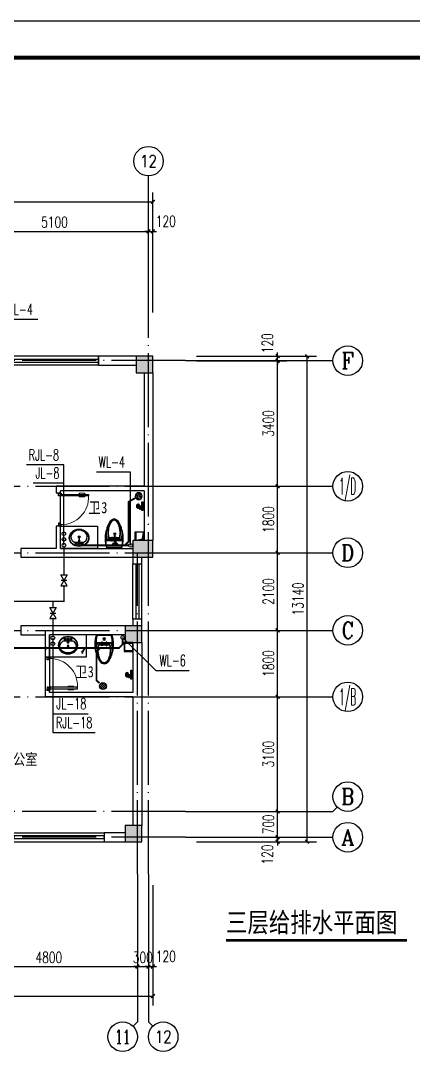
# Model space of a CAD drawing. Extents: x -216126 to 1846968, y -229642 to 543368.
# Drawn here: x 430834 to 441474, y 308554 to 336585 of the extents above; entities that cross this region are included whole.
import ezdxf
from ezdxf.enums import TextEntityAlignment as Align

# ---------------------------------------------------------------- set-up
doc = ezdxf.new("R2010")
doc.units = 0
doc.header["$LTSCALE"] = 1000
doc.header["$MEASUREMENT"] = 0
doc.linetypes.add('DOTE', pattern=[2.42, 2, -0.2, 0.02, -0.2])
doc.layers.get('Defpoints').update_dxf_attribs({"color": 250})
for name, color, linetype in [('AXIS', 171, 'Continuous'), ('AXIS_TEXT', 7, 'Continuous'), ('COLUMN', 9, 'Continuous'), ('DIM_SYMB', 171, 'Continuous'), ('DIM_污水', 3, 'Continuous'), ('DIM_热给水', 3, 'Continuous'), ('DIM_给水', 3, 'Continuous'), ('DIM_雨水', 3, 'Continuous'), ('DOTE', 8, 'DOTE'), ('EQUIP_地漏', 7, 'Continuous'), ('EQUIP_污水', 7, 'Continuous'), ('PIPE-污水', 2, 'Continuous'), ('PIPE-给水', 3, 'Continuous'), ('PM洁具与厨具', 8, 'Continuous'), ('PUB_HATCH', 8, 'Continuous'), ('PUB_TEXT', 7, 'Continuous'), ('S_WALL', 9, 'Continuous'), ('TK', 4, 'Continuous'), ('TWT_TEXT', 7, 'Continuous'), ('VALVE_给水', 7, 'Continuous'), ('VPIPE-污水', 2, 'Continuous'), ('VPIPE-热给水', 5, 'Continuous'), ('VPIPE-给水', 3, 'Continuous'), ('WALL', 9, 'Continuous'), ('WINDOW', 8, 'Continuous')]:
    doc.layers.add(name, color=color, linetype=linetype)
doc.styles.add('_TCH_AXIS', font='COMPLEX', dxfattribs={"bigfont": 'GBCBIG'})
doc.styles.add('_TCH_DIM_T3', font='SIMPLEX', dxfattribs={"width": 0.705882, "bigfont": 'GBCBIG'})
doc.styles.add('_TWT_SERIAL', font='COMPLEX', dxfattribs={"width": 0.8, "height": 3, "bigfont": 'HZTXT'})
doc.styles.add('COMPLEX', font='COMPLEX')
doc.styles.add('宋体', font='', dxfattribs={"width": 0.8})
doc.styles.get('宋体').set_extended_font_data('SimSun')
doc.dimstyles.new('_TCH_ARCH&&100', dxfattribs={"dimtxt": 297.5, "dimasz": 100, "dimexe": 250, "dimexo": 300, "dimgap": 100, "dimtad": 1, "dimdec": 0, "dimzin": 0, "dimdsep": 46, "dimtxsty": '_TCH_DIM_T3', "dimblk": 'ARCHTICK', "dimcen": 0.09, "dimclrt": 7, "dimazin": 2, "dimtfac": 1, "dimtdec": 0, "dimtix": 1, "dimtmove": 2, "dimatfit": 3, "dimfxl": 0, "dimtolj": 1, "dimtzin": 0, "dimarcsym": 0})

# ---------------------------------------------------------------- blocks, each defined once
blk = doc.blocks.new('卫生间排气道-BPW6-w')
at = {"layer": 'PM洁具与厨具'}
for points in [[(120, 0), (120, -240), (-120, -240), (-120, 0)], [(105, -25), (95, -15), (-95, -15), (-105, -25), (-105, -215), (-95, -225), (95, -225), (105, -215)]]:
    blk.add_lwpolyline(points, close=True, dxfattribs=at)
blk = doc.blocks.new('坐便器-480x790')
at = {"layer": 'PM洁具与厨具', "color": 130}
blk.add_line((-154, -265), (154, -265), dxfattribs=at)
at = {"layer": 'PM洁具与厨具', "color": 8}
for p, q in [((-146, -275), (146, -275)), ((-143, -280), (143, -280))]:
    blk.add_line(p, q, dxfattribs=at)
at = {"layer": 'PM洁具与厨具', "color": 11}
for p, q in [((-110, -265), (-110, -230)), ((-100, -265), (-100, -230)), ((-90, -265), (-90, -230)), ((-1, -80), (-1, -150)), ((1, -80), (1, -150)), ((90, -265), (90, -230)), ((100, -265), (100, -230)), ((110, -265), (110, -230))]:
    blk.add_line(p, q, dxfattribs=at)
at = {"layer": 'PM洁具与厨具'}
for points in [[(105, -733, 0.116498), (241, -356, 0.067215), (219, -40, 0.353588), (170, 0), (-170, 0, 0.353588), (-219, -40, 0.067215), (-241, -356, 0.116498), (-105, -733, 0.53931), (105, -733)], [(-241, -203, 0.433445), (-216, -230), (216, -230, 0.433445), (241, -203)]]:
    blk.add_lwpolyline(points, format="xyb", dxfattribs=at)
at = {"layer": 'PM洁具与厨具', "color": 130}
for points in [[(227, -204, -0.435336), (217, -215), (-217, -215, -0.435336), (-227, -204, -0.034952), (-204, -43, -0.353588), (-170, -15), (170, -15, -0.353588), (204, -43, -0.034952)], [(222, -205, -0.435336), (217, -210), (-217, -210, -0.435336), (-222, -205, -0.034952), (-199, -44, -0.353588), (-170, -20), (170, -20, -0.353588), (199, -44, -0.034952)]]:
    blk.add_lwpolyline(points, format="xyb", close=True, dxfattribs=at)
at = {"layer": 'PM洁具与厨具'}
for points in [[(-62, -192), (-57, -192), (-57, -302), (-62, -302)], [(63, -192), (58, -192), (58, -302), (63, -302)]]:
    blk.add_lwpolyline(points, close=True, dxfattribs=at)
at = {"layer": 'PM洁具与厨具', "color": 11}
blk.add_circle((0, -115), 35, dxfattribs=at)
at = {"layer": 'PM洁具与厨具'}
for centre, radius, start, end in [((272, -378), 499, 162.7765, 194.5487), ((305, -405), 520, 160.3502, 198.1465), ((-305, -405), 520, 341.8535, 19.6498), ((-272, -378), 499, 345.4513, 17.2235)]:
    blk.add_arc(centre, radius, start, end, dxfattribs=at)
at = {"layer": 'PM洁具与厨具', "color": 130}
blk.add_ellipse((0, -430), major_axis=(0, 345), ratio=0.507246, start_param=1.072123, end_param=5.211062, dxfattribs=at)
at = {"layer": 'PM洁具与厨具', "color": 8}
for major_axis, ratio, start_param, end_param in [((0, 335), 0.492537, 1.089773, 5.193412), ((0, 330), 0.484848, 1.098934, 5.184251)]:
    blk.add_ellipse((0, -430), major_axis=major_axis, ratio=ratio, start_param=start_param, end_param=end_param, dxfattribs=at)
blk = doc.blocks.new('花洒组合-L345')
at = {"layer": 'PM洁具与厨具', "color": 120}
for p, q in [((-55, -171), (-55, -151)), ((-30, -151), (-30, -141)), ((62, -107), (23, -68)), ((30, -151), (30, -141)), ((55, -171), (55, -151))]:
    blk.add_line(p, q, dxfattribs=at)
for points in [[(-50, 0), (-100, 0), (-100, -15), (-50, -15)], [(50, 0), (100, 0), (100, -15), (50, -15)], [(-2, -75), (2, -75), (2, -100), (-2, -100)]]:
    blk.add_lwpolyline(points, close=True, dxfattribs=at)
for points in [[(-18, -60), (-120, -60), (-120, -30), (-88, -30)], [(-62, -30), (-13, -30)], [(18, -30), (62, -30)], [(88, -30), (120, -30), (120, -60), (42, -60)]]:
    blk.add_lwpolyline(points, dxfattribs=at)
for points in [[(-62, -15), (-88, -15), (-88, -30, 1), (-62, -30)], [(8, -130, -1), (-8, -130), (-8, -45, -1), (8, -45)], [(-2, -45, -1), (2, -45), (2, -75), (-2, -75)], [(62, -15), (88, -15), (88, -30, -1), (62, -30)]]:
    blk.add_lwpolyline(points, format="xyb", close=True, dxfattribs=at)
blk.add_lwpolyline([(8, -81), (62, -124, 0.8), (79, -107), (18, -30, 0.441557), (-12, -29), (-16, -33, 0.441557), (-15, -63), (-8, -69)], format="xyb", dxfattribs=at)
for centre, radius, start, end in [((0, -45), 15, 300, 240), ((0, -120), 7.5, 180, 0), ((0, -136), 5, 180, 0)]:
    blk.add_arc(centre, radius, start, end, dxfattribs=at)
for centre, major_axis, ratio, start_param, end_param in [((0, -151), (-55, 0), 0.636364, 4.849179, 10.858784), ((0, -171), (-55, 0), 0.636364, 0, 3.141593), ((0, -151), (-40, 0), 0.5, 5.35589, 10.352073), ((0, -151), (-35, 0), 0.428571, 5.742086, 9.965877), ((0, -141), (-30, 0), 0.333333, 4.963191, 10.744772), ((0, -151), (-30, 0), 0.333333, 0, 3.141593), ((0, -141), (-25, 0), 0.2, 4.913705, 10.794258)]:
    blk.add_ellipse(centre, major_axis=major_axis, ratio=ratio, start_param=start_param, end_param=end_param, dxfattribs=at)
blk = doc.blocks.new('A$C7A050CD1')
at = {"layer": 'PM洁具与厨具', "rotation": 270}
blk.add_blockref('花洒组合-L345', (0, 0), dxfattribs=at)
blk = doc.blocks.new('洗脸盆-470x530')
at = {"layer": 'PM洁具与厨具', "color": 11}
for p, q in [((-12, -60), (-8, -150)), ((12, -60), (8, -150))]:
    blk.add_line(p, q, dxfattribs=at)
at = {"layer": 'PM洁具与厨具', "color": 130}
for points in [[(-115, -115, 0.156075), (-145, -124)], [(145, -124, 0.156075), (115, -115), (23, -115)]]:
    blk.add_lwpolyline(points, format="xyb", dxfattribs=at)
blk.add_lwpolyline([(-23, -115), (-115, -115)], dxfattribs=at)
at = {"layer": 'PM洁具与厨具', "color": 11}
blk.add_lwpolyline([(30, -60, 1), (-30, -60), (-17, -165, 0.862374), (17, -165)], format="xyb", close=True, dxfattribs=at)
for centre, radius in [((-85, -70), 22.5), ((-85, -70), 17.5), ((0, -260), 25), ((0, -260), 20), ((85, -70), 22.5), ((85, -70), 17.5)]:
    blk.add_circle(centre, radius, dxfattribs=at)
at = {"layer": 'PM洁具与厨具'}
blk.add_ellipse((0, -235), major_axis=(265, 0), ratio=0.886792, dxfattribs=at)
at = {"layer": 'PM洁具与厨具', "color": 11}
blk.add_ellipse((0, -235), major_axis=(255, 0), ratio=0.882353, dxfattribs=at)
at = {"layer": 'PM洁具与厨具', "color": 130}
blk.add_ellipse((0, -260), major_axis=(220, 0), ratio=0.818182, start_param=2.287513, end_param=7.137266, dxfattribs=at)
blk = doc.blocks.new('_AXISO')
blk.add_circle((0, 0), 0.5)
at = {"layer": 'AXIS_TEXT', "style": 'COMPLEX', "width": 1.041667}
blk.add_attdef('A', text='', height=0.56, dxfattribs=at).set_placement((-0.25, -0.28), (0.25, -0.28), align=Align.FIT)
blk = doc.blocks.new('GeYuanFrame_80505748', base_point=(20.09, 4.53))
at = {"layer": 'TK'}
blk.add_lwpolyline([(20.09, 4.53), (20.09, 598.53), (861.09, 598.53), (861.09, 4.53)], close=True, dxfattribs=at)
at = {"layer": 'TK', "const_width": 1}
blk.add_lwpolyline([(45.09, 588.53), (851.09, 588.53), (851.09, 14.53), (45.09, 14.53)], close=True, dxfattribs=at)
blk = doc.blocks.new('$TCHSYS$WIN2D')
for p, q in [((-0.5, 0.5), (0.5, 0.5)), ((-0.5, 0.5), (-0.5, -0.5)), ((0.5, 0.5), (0.5, -0.5)), ((0.5, 0.1667), (-0.5, 0.1667)), ((0.5, -0.1667), (-0.5, -0.1667)), ((-0.5, -0.5), (0.5, -0.5))]:
    blk.add_line(p, q)
blk = doc.blocks.new('$WINLIB2D$00000001')
at = {"color": 0}
for points in [[(-0.5, 0.5), (-0.5, -0.5)], [(-0.5, 0.5), (0.5, 0.5)], [(0.5, -0.5), (0.5, 0.5)], [(0.5, 0.167), (-0.5, 0.167)], [(0.5, -0.167), (-0.5, -0.167)], [(-0.5, -0.5), (0.5, -0.5)]]:
    blk.add_lwpolyline(points, dxfattribs=at)
blk = doc.blocks.new('$DorLib2D$00000009')
at = {"lineweight": 13}
for p, q in [((0.378, 0.782), (0.378, 0.624)), ((0.489, 0.782), (0.489, 0.624))]:
    blk.add_line(p, q, dxfattribs=at)
for p, q in [((0.413, 0.782), (0.378, 0.782)), ((0.413, 0.624), (0.378, 0.624)), ((0.413, 0.905), (0.413, 0.081)), ((0.454, 0.905), (0.413, 0.905)), ((0.454, 0.081), (0.454, 0.905)), ((0.489, 0.782), (0.454, 0.782)), ((0.489, 0.624), (0.454, 0.624)), ((-0.494, 0.081), (-0.453, 0.081)), ((-0.494, -0.002), (-0.494, 0.081)), ((-0.453, 0.081), (-0.453, 0.039)), ((-0.453, 0.039), (-0.412, 0.039)), ((-0.412, 0.039), (-0.412, -0.002)), ((0.413, 0.081), (0.454, 0.081)), ((0.454, 0.039), (0.413, 0.039)), ((0.413, 0.039), (0.413, -0.002)), ((0.495, 0.081), (0.454, 0.081)), ((0.454, 0.081), (0.454, 0.039)), ((0.495, -0.002), (0.495, 0.081)), ((-0.494, -0.002), (-0.494, -0.002)), ((-0.412, -0.002), (-0.494, -0.002)), ((0.413, -0.002), (0.495, -0.002)), ((0.495, -0.002), (0.495, -0.002))]:
    blk.add_line(p, q)
blk.add_arc((0.372, 0.082), 0.825, 87.134, 180.0717, dxfattribs=at)
blk = doc.blocks.new('_FZH')
blk.add_lwpolyline([(-0.5, -0.5), (0.5, -0.5), (0.5, 0.5), (-0.5, 0.5)], close=True)
at = {"layer": 'PUB_HATCH'}
blk.add_solid([(-0.5, -0.5), (0.5, -0.5), (-0.5, 0.5), (0.5, 0.5)], dxfattribs=at)
blk = doc.blocks.new('_ArchTick')
at = {"color": 0, "linetype": 'ByBlock', "const_width": 0.4}
blk.add_lwpolyline([(-0.5, -0.5), (0.5, 0.5)], dxfattribs=at)
blk = doc.blocks.new('*D411')
at = {"layer": 'AXIS', "color": 0, "lineweight": -2}
for p, q in [((390977, 313183), (390977, 309933)), ((434417, 313183), (434417, 309933)), ((390977, 310183), (434417, 310183))]:
    blk.add_line(p, q, dxfattribs=at)
at = {"layer": 'Defpoints', "color": 0}
for p in [(390977, 313483), (434417, 313483), (434417, 310183)]:
    blk.add_point(p, dxfattribs=at)
at = {"layer": 'AXIS', "color": 0, "lineweight": -2, "xscale": 100, "yscale": 100, "zscale": 100, "rotation": 180}
blk.add_blockref('_ArchTick', (390977, 310183), dxfattribs=at)
at = {"layer": 'AXIS', "color": 0, "lineweight": -2, "xscale": 100, "yscale": 100, "zscale": 100}
blk.add_blockref('_ArchTick', (434417, 310183), dxfattribs=at)
at = {"layer": 'AXIS', "color": 7, "insert": (412697, 310432), "char_height": 297.5, "attachment_point": 5, "style": '_TCH_DIM_T3'}
blk.add_mtext('\\A1;43440', dxfattribs=at)
blk = doc.blocks.new('*D423')
at = {"layer": 'AXIS', "color": 0, "lineweight": -2}
for p, q in [((429197, 313183), (429197, 310733)), ((433997, 313183), (433997, 310733)), ((429197, 310983), (433997, 310983))]:
    blk.add_line(p, q, dxfattribs=at)
at = {"layer": 'Defpoints', "color": 0}
for p in [(429197, 313483), (433997, 313483), (433997, 310983)]:
    blk.add_point(p, dxfattribs=at)
at = {"layer": 'AXIS', "color": 0, "lineweight": -2, "xscale": 100, "yscale": 100, "zscale": 100, "rotation": 180}
blk.add_blockref('_ArchTick', (429197, 310983), dxfattribs=at)
at = {"layer": 'AXIS', "color": 0, "lineweight": -2, "xscale": 100, "yscale": 100, "zscale": 100}
blk.add_blockref('_ArchTick', (433997, 310983), dxfattribs=at)
at = {"layer": 'AXIS', "color": 7, "insert": (431597, 311232), "char_height": 297.5, "attachment_point": 5, "style": '_TCH_DIM_T3'}
blk.add_mtext('\\A1;4800', dxfattribs=at)
blk = doc.blocks.new('*D424')
at = {"layer": 'AXIS', "color": 0, "lineweight": -2}
for p, q in [((433997, 313183), (433997, 310733)), ((434297, 313183), (434297, 310733)), ((433997, 310983), (433897, 310983)), ((433997, 310983), (434297, 310983)), ((434297, 310983), (434397, 310983))]:
    blk.add_line(p, q, dxfattribs=at)
at = {"layer": 'Defpoints', "color": 0}
for p in [(433997, 313483), (434297, 313483), (434297, 310983)]:
    blk.add_point(p, dxfattribs=at)
at = {"layer": 'AXIS', "color": 0, "lineweight": -2, "xscale": 100, "yscale": 100, "zscale": 100}
blk.add_blockref('_ArchTick', (433997, 310983), dxfattribs=at)
at = {"layer": 'AXIS', "color": 0, "lineweight": -2, "xscale": 100, "yscale": 100, "zscale": 100, "rotation": 180}
blk.add_blockref('_ArchTick', (434297, 310983), dxfattribs=at)
at = {"layer": 'AXIS', "color": 7, "insert": (434147, 311232), "char_height": 297.5, "attachment_point": 5, "style": '_TCH_DIM_T3'}
blk.add_mtext('\\A1;300', dxfattribs=at)
blk = doc.blocks.new('*D425')
at = {"layer": 'AXIS', "color": 0, "lineweight": -2}
for p, q in [((434297, 313183), (434297, 310733)), ((434417, 313183), (434417, 310733)), ((434297, 310983), (434197, 310983)), ((434297, 310983), (434417, 310983)), ((434417, 310983), (434517, 310983))]:
    blk.add_line(p, q, dxfattribs=at)
at = {"layer": 'Defpoints', "color": 0}
for p in [(434297, 313483), (434417, 313483), (434417, 310983)]:
    blk.add_point(p, dxfattribs=at)
at = {"layer": 'AXIS', "color": 0, "lineweight": -2, "xscale": 100, "yscale": 100, "zscale": 100}
blk.add_blockref('_ArchTick', (434297, 310983), dxfattribs=at)
at = {"layer": 'AXIS', "color": 0, "lineweight": -2, "xscale": 100, "yscale": 100, "zscale": 100, "rotation": 180}
blk.add_blockref('_ArchTick', (434417, 310983), dxfattribs=at)
at = {"layer": 'AXIS', "color": 7, "insert": (434767, 311258), "char_height": 297.5, "attachment_point": 5, "style": '_TCH_DIM_T3'}
blk.add_mtext('\\A1;120', dxfattribs=at)
blk = doc.blocks.new('*D426')
at = {"layer": 'AXIS', "color": 0, "lineweight": -2}
for p, q in [((390977, 328683), (390977, 331933)), ((434417, 328683), (434417, 331933)), ((390977, 331683), (434417, 331683))]:
    blk.add_line(p, q, dxfattribs=at)
at = {"layer": 'Defpoints', "color": 0}
for p in [(434417, 331683), (390977, 328383), (434417, 328383)]:
    blk.add_point(p, dxfattribs=at)
at = {"layer": 'AXIS', "color": 0, "lineweight": -2, "xscale": 100, "yscale": 100, "zscale": 100, "rotation": 180}
blk.add_blockref('_ArchTick', (390977, 331683), dxfattribs=at)
at = {"layer": 'AXIS', "color": 0, "lineweight": -2, "xscale": 100, "yscale": 100, "zscale": 100}
blk.add_blockref('_ArchTick', (434417, 331683), dxfattribs=at)
at = {"layer": 'AXIS', "color": 7, "insert": (412697, 331932), "char_height": 297.5, "attachment_point": 5, "style": '_TCH_DIM_T3'}
blk.add_mtext('\\A1;43440', dxfattribs=at)
blk = doc.blocks.new('*D438')
at = {"layer": 'AXIS', "color": 0, "lineweight": -2}
for p, q in [((429197, 328683), (429197, 331133)), ((434297, 328683), (434297, 331133)), ((429197, 330883), (434297, 330883))]:
    blk.add_line(p, q, dxfattribs=at)
at = {"layer": 'Defpoints', "color": 0}
for p in [(434297, 330883), (429197, 328383), (434297, 328383)]:
    blk.add_point(p, dxfattribs=at)
at = {"layer": 'AXIS', "color": 0, "lineweight": -2, "xscale": 100, "yscale": 100, "zscale": 100, "rotation": 180}
blk.add_blockref('_ArchTick', (429197, 330883), dxfattribs=at)
at = {"layer": 'AXIS', "color": 0, "lineweight": -2, "xscale": 100, "yscale": 100, "zscale": 100}
blk.add_blockref('_ArchTick', (434297, 330883), dxfattribs=at)
at = {"layer": 'AXIS', "color": 7, "insert": (431747, 331132), "char_height": 297.5, "attachment_point": 5, "style": '_TCH_DIM_T3'}
blk.add_mtext('\\A1;5100', dxfattribs=at)
blk = doc.blocks.new('*D439')
at = {"layer": 'AXIS', "color": 0, "lineweight": -2}
for p, q in [((434297, 328683), (434297, 331133)), ((434417, 328683), (434417, 331133)), ((434297, 330883), (434197, 330883)), ((434297, 330883), (434417, 330883)), ((434417, 330883), (434517, 330883))]:
    blk.add_line(p, q, dxfattribs=at)
at = {"layer": 'Defpoints', "color": 0}
for p in [(434417, 330883), (434297, 328383), (434417, 328383)]:
    blk.add_point(p, dxfattribs=at)
at = {"layer": 'AXIS', "color": 0, "lineweight": -2, "xscale": 100, "yscale": 100, "zscale": 100}
blk.add_blockref('_ArchTick', (434297, 330883), dxfattribs=at)
at = {"layer": 'AXIS', "color": 0, "lineweight": -2, "xscale": 100, "yscale": 100, "zscale": 100, "rotation": 180}
blk.add_blockref('_ArchTick', (434417, 330883), dxfattribs=at)
at = {"layer": 'AXIS', "color": 7, "insert": (434767, 331158), "char_height": 297.5, "attachment_point": 5, "style": '_TCH_DIM_T3'}
blk.add_mtext('\\A1;120', dxfattribs=at)
blk = doc.blocks.new('*D449')
at = {"layer": 'AXIS', "color": 0, "lineweight": -2}
for p, q in [((435597, 327503), (438847, 327503)), ((438597, 314363), (438597, 327503)), ((435597, 314363), (438847, 314363))]:
    blk.add_line(p, q, dxfattribs=at)
at = {"layer": 'Defpoints', "color": 0}
for p in [(435297, 327503), (438597, 327503), (435297, 314363)]:
    blk.add_point(p, dxfattribs=at)
at = {"layer": 'AXIS', "color": 0, "lineweight": -2, "xscale": 100, "yscale": 100, "zscale": 100}
for p, rotation in [((438597, 327503), 90), ((438597, 314363), 270)]:
    blk.add_blockref('_ArchTick', p, dxfattribs=dict(at, rotation=rotation))
at = {"layer": 'AXIS', "color": 7, "insert": (438348, 320933), "char_height": 297.5, "attachment_point": 5, "rotation": 90, "style": '_TCH_DIM_T3'}
blk.add_mtext('\\A1;13140', dxfattribs=at)
blk = doc.blocks.new('*D450')
at = {"layer": 'AXIS', "color": 0, "lineweight": -2}
for p, q in [((437797, 314483), (437797, 314583)), ((435597, 314483), (438047, 314483)), ((435597, 314363), (438047, 314363)), ((437797, 314363), (437797, 314483)), ((437797, 314363), (437797, 314263))]:
    blk.add_line(p, q, dxfattribs=at)
at = {"layer": 'Defpoints', "color": 0}
for p in [(435297, 314483), (435297, 314363), (437797, 314483)]:
    blk.add_point(p, dxfattribs=at)
at = {"layer": 'AXIS', "color": 0, "lineweight": -2, "xscale": 100, "yscale": 100, "zscale": 100}
for p, rotation in [((437797, 314483), 270), ((437797, 314363), 90)]:
    blk.add_blockref('_ArchTick', p, dxfattribs=dict(at, rotation=rotation))
at = {"layer": 'AXIS', "color": 7, "insert": (437522, 314013), "char_height": 297.5, "attachment_point": 5, "rotation": 90, "style": '_TCH_DIM_T3'}
blk.add_mtext('\\A1;120', dxfattribs=at)
blk = doc.blocks.new('*D451')
at = {"layer": 'AXIS', "color": 0, "lineweight": -2}
for p, q in [((435597, 315183), (438047, 315183)), ((437797, 315183), (437797, 315283)), ((437797, 314483), (437797, 315183)), ((435597, 314483), (438047, 314483)), ((437797, 314483), (437797, 314383))]:
    blk.add_line(p, q, dxfattribs=at)
at = {"layer": 'Defpoints', "color": 0}
for p in [(435297, 315183), (437797, 315183), (435297, 314483)]:
    blk.add_point(p, dxfattribs=at)
at = {"layer": 'AXIS', "color": 0, "lineweight": -2, "xscale": 100, "yscale": 100, "zscale": 100}
for p, rotation in [((437797, 315183), 270), ((437797, 314483), 90)]:
    blk.add_blockref('_ArchTick', p, dxfattribs=dict(at, rotation=rotation))
at = {"layer": 'AXIS', "color": 7, "insert": (437548, 314833), "char_height": 297.5, "attachment_point": 5, "rotation": 90, "style": '_TCH_DIM_T3'}
blk.add_mtext('\\A1;700', dxfattribs=at)
blk = doc.blocks.new('*D452')
at = {"layer": 'AXIS', "color": 0, "lineweight": -2}
for p, q in [((435597, 318283), (438047, 318283)), ((437797, 315183), (437797, 318283)), ((435597, 315183), (438047, 315183))]:
    blk.add_line(p, q, dxfattribs=at)
at = {"layer": 'Defpoints', "color": 0}
for p in [(435297, 318283), (437797, 318283), (435297, 315183)]:
    blk.add_point(p, dxfattribs=at)
at = {"layer": 'AXIS', "color": 0, "lineweight": -2, "xscale": 100, "yscale": 100, "zscale": 100}
for p, rotation in [((437797, 318283), 90), ((437797, 315183), 270)]:
    blk.add_blockref('_ArchTick', p, dxfattribs=dict(at, rotation=rotation))
at = {"layer": 'AXIS', "color": 7, "insert": (437548, 316733), "char_height": 297.5, "attachment_point": 5, "rotation": 90, "style": '_TCH_DIM_T3'}
blk.add_mtext('\\A1;3100', dxfattribs=at)
blk = doc.blocks.new('*D453')
at = {"layer": 'AXIS', "color": 0, "lineweight": -2}
for p, q in [((435597, 320083), (438047, 320083)), ((437797, 318283), (437797, 320083)), ((435597, 318283), (438047, 318283))]:
    blk.add_line(p, q, dxfattribs=at)
at = {"layer": 'Defpoints', "color": 0}
for p in [(435297, 320083), (437797, 320083), (435297, 318283)]:
    blk.add_point(p, dxfattribs=at)
at = {"layer": 'AXIS', "color": 0, "lineweight": -2, "xscale": 100, "yscale": 100, "zscale": 100}
for p, rotation in [((437797, 320083), 90), ((437797, 318283), 270)]:
    blk.add_blockref('_ArchTick', p, dxfattribs=dict(at, rotation=rotation))
at = {"layer": 'AXIS', "color": 7, "insert": (437548, 319183), "char_height": 297.5, "attachment_point": 5, "rotation": 90, "style": '_TCH_DIM_T3'}
blk.add_mtext('\\A1;1800', dxfattribs=at)
blk = doc.blocks.new('*D454')
at = {"layer": 'AXIS', "color": 0, "lineweight": -2}
for p, q in [((435597, 322183), (438047, 322183)), ((437797, 320083), (437797, 322183)), ((435597, 320083), (438047, 320083))]:
    blk.add_line(p, q, dxfattribs=at)
at = {"layer": 'Defpoints', "color": 0}
for p in [(435297, 322183), (437797, 322183), (435297, 320083)]:
    blk.add_point(p, dxfattribs=at)
at = {"layer": 'AXIS', "color": 0, "lineweight": -2, "xscale": 100, "yscale": 100, "zscale": 100}
for p, rotation in [((437797, 322183), 90), ((437797, 320083), 270)]:
    blk.add_blockref('_ArchTick', p, dxfattribs=dict(at, rotation=rotation))
at = {"layer": 'AXIS', "color": 7, "insert": (437548, 321133), "char_height": 297.5, "attachment_point": 5, "rotation": 90, "style": '_TCH_DIM_T3'}
blk.add_mtext('\\A1;2100', dxfattribs=at)
blk = doc.blocks.new('*D455')
at = {"layer": 'AXIS', "color": 0, "lineweight": -2}
for p, q in [((435597, 323983), (438047, 323983)), ((437797, 322183), (437797, 323983)), ((435597, 322183), (438047, 322183))]:
    blk.add_line(p, q, dxfattribs=at)
at = {"layer": 'Defpoints', "color": 0}
for p in [(435297, 323983), (437797, 323983), (435297, 322183)]:
    blk.add_point(p, dxfattribs=at)
at = {"layer": 'AXIS', "color": 0, "lineweight": -2, "xscale": 100, "yscale": 100, "zscale": 100}
for p, rotation in [((437797, 323983), 90), ((437797, 322183), 270)]:
    blk.add_blockref('_ArchTick', p, dxfattribs=dict(at, rotation=rotation))
at = {"layer": 'AXIS', "color": 7, "insert": (437548, 323083), "char_height": 297.5, "attachment_point": 5, "rotation": 90, "style": '_TCH_DIM_T3'}
blk.add_mtext('\\A1;1800', dxfattribs=at)
blk = doc.blocks.new('*D456')
at = {"layer": 'AXIS', "color": 0, "lineweight": -2}
for p, q in [((435597, 327383), (438047, 327383)), ((437797, 323983), (437797, 327383)), ((435597, 323983), (438047, 323983))]:
    blk.add_line(p, q, dxfattribs=at)
at = {"layer": 'Defpoints', "color": 0}
for p in [(435297, 327383), (437797, 327383), (435297, 323983)]:
    blk.add_point(p, dxfattribs=at)
at = {"layer": 'AXIS', "color": 0, "lineweight": -2, "xscale": 100, "yscale": 100, "zscale": 100}
for p, rotation in [((437797, 327383), 90), ((437797, 323983), 270)]:
    blk.add_blockref('_ArchTick', p, dxfattribs=dict(at, rotation=rotation))
at = {"layer": 'AXIS', "color": 7, "insert": (437548, 325683), "char_height": 297.5, "attachment_point": 5, "rotation": 90, "style": '_TCH_DIM_T3'}
blk.add_mtext('\\A1;3400', dxfattribs=at)
blk = doc.blocks.new('*D457')
at = {"layer": 'AXIS', "color": 0, "lineweight": -2}
for p, q in [((435597, 327503), (438047, 327503)), ((437797, 327503), (437797, 327603)), ((437797, 327383), (437797, 327503)), ((435597, 327383), (438047, 327383)), ((437797, 327383), (437797, 327283))]:
    blk.add_line(p, q, dxfattribs=at)
at = {"layer": 'Defpoints', "color": 0}
for p in [(435297, 327503), (437797, 327503), (435297, 327383)]:
    blk.add_point(p, dxfattribs=at)
at = {"layer": 'AXIS', "color": 0, "lineweight": -2, "xscale": 100, "yscale": 100, "zscale": 100}
for p, rotation in [((437797, 327503), 270), ((437797, 327383), 90)]:
    blk.add_blockref('_ArchTick', p, dxfattribs=dict(at, rotation=rotation))
at = {"layer": 'AXIS', "color": 7, "insert": (437522, 327853), "char_height": 297.5, "attachment_point": 5, "rotation": 90, "style": '_TCH_DIM_T3'}
blk.add_mtext('\\A1;120', dxfattribs=at)
blk = doc.blocks.new('$TwtSys$00000147')
blk.add_circle((0, 0, 0), 1)
blk = doc.blocks.new('$TwtSys$00000141')
for p, q in [((-94, 8), (-10, 92)), ((-94, 8), (-10, 92)), ((-87, -35), (35, 87)), ((-87, -35), (35, 87)), ((-66, -66), (66, 66)), ((-66, -66), (66, 66)), ((-32, -87), (88, 33)), ((-32, -87), (88, 33)), ((11, -92), (92, -11)), ((11, -92), (92, -11))]:
    blk.add_line(p, q)
blk.add_circle((0, 0), 94)
blk.add_circle((0, 0), 94)
blk = doc.blocks.new('$VALVE$00000296')
for points in [[(-125, 72), (-125, -72), (125, 72), (125, -72), (-125, 72)], [(0, 60), (0, -64)]]:
    blk.add_lwpolyline(points)
for p in [(-125, 0), (125, 0)]:
    blk.add_point(p)

msp = doc.modelspace()

# ---------------------------------------------------------------- hatches: boundary and pattern name
at = {"layer": 'PIPE-污水', "linetype": 'Continuous'}
for points in [[(433758.5, 323563), (433746.2, 323584.8), (433733.5, 323577.6)], [(433758.5, 323563), (433733.5, 323563), (433733.5, 323577.6)], [(432416.8, 322483.5), (432391.8, 322483.5), (432391.8, 322473.1)], [(432416.8, 322483.5), (432399.1, 322465.8), (432391.8, 322473.1)], [(432516.8, 322383.5), (432499.1, 322365.8), (432506.4, 322358.5)], [(432516.8, 322383.5), (432516.8, 322358.5), (432506.4, 322358.5)], [(433382.5, 322483.5), (433357.5, 322483.5), (433357.5, 322473.1)], [(433382.5, 322483.5), (433364.8, 322465.8), (433357.5, 322473.1)], [(433758.5, 322483.5), (433783.5, 322483.5), (433783.5, 322473.1)], [(433758.5, 322483.5), (433776.2, 322465.8), (433783.5, 322473.1)], [(433497, 319604), (433497, 319579), (433507.4, 319579)], [(433497, 319604), (433514.7, 319586.3), (433507.4, 319579)], [(433597, 319704), (433622, 319704), (433622, 319693.6)], [(433597, 319704), (433614.7, 319686.3), (433622, 319693.6)], [(432889, 319504), (432871.3, 319521.7), (432864, 319514.4)], [(432889, 319504), (432864, 319504), (432864, 319514.4)], [(432889, 318728.3), (432872.5, 318709.5), (432864, 318717)], [(432889, 318728.3), (432864, 318728.3), (432864, 318717)]]:
    msp.add_hatch(color=256, dxfattribs=at).paths.add_polyline_path(points)
at = {"layer": 'PIPE-给水', "linetype": 'Continuous'}
for points in [[(432006, 320866.5), (432023.5, 320866.5), (432023.5, 320849)], [(432006, 320866.5), (432006, 320849), (432023.5, 320849)]]:
    msp.add_hatch(color=256, dxfattribs=at).paths.add_polyline_path(points)
at = {"layer": 'S_WALL'}
h = msp.add_hatch(color=256, dxfattribs=at)
h.paths.add_polyline_path([(434161.8, 322663.5), (434150.5, 322663.5), (434132.9, 322562.4), (433961.8, 322528.5), (434151.8, 322528.5), (434161.8, 322538.5)])
h.paths.add_polyline_path([(434161.8, 322728.5), (434150.5, 322663.5), (434161.8, 322663.5)])

# ---------------------------------------------------------------- linework, layer by layer
at = {"layer": 'AXIS'}
for p, q in [((434296.8, 328383.5), (434296.8, 332383.5)), ((435296.8, 327383.5), (439296.8, 327383.5)), ((435296.8, 323983.5), (439296.8, 323983.5)), ((435296.8, 322183.5), (439296.8, 322183.5)), ((435296.8, 320083.5), (439296.8, 320083.5)), ((435296.8, 318283.5), (439296.8, 318283.5)), ((435296.8, 315183.5), (439296.8, 315183.5)), ((439413.9, 315300.6), (439296.8, 315183.5)), ((435296.8, 314483.5), (439296.8, 314483.5)), ((433996.8, 313483.5), (433996.8, 309483.5)), ((434296.8, 313483.5), (434296.8, 309483.5)), ((433879.6, 309366.3), (433996.8, 309483.5)), ((434413.9, 309366.3), (434296.8, 309483.5))]:
    msp.add_line(p, q, dxfattribs=at)
at = {"layer": 'DIM_SYMB', "const_width": 70}
msp.add_lwpolyline([(436399.3, 311693.7), (441302.9, 311693.7)], dxfattribs=at)
at = {"layer": 'DIM_污水'}
for p, q in [((433807.5, 324368.5), (432886.2, 324368.5)), ((433807.5, 322383.5), (433807.5, 324368.5)), ((433597, 319890), (434499.5, 318996.5)), ((434499.5, 318996.5), (435404, 318996.5))]:
    msp.add_line(p, q, dxfattribs=at)
at = {"layer": 'DIM_热给水'}
for p, q in [((432006, 324562), (430991, 324562)), ((432006, 322546.5), (432006, 324562)), ((431708, 319720.4), (431708, 317317)), ((431708, 317317), (432854.1, 317317))]:
    msp.add_line(p, q, dxfattribs=at)
at = {"layer": 'DIM_给水'}
for p, q in [((432006, 324071.5), (431175.6, 324071.5)), ((432006, 322389.5), (432006, 324071.5)), ((431708, 319877.4), (431708, 317827.5)), ((431708, 317827.5), (432663.1, 317827.5))]:
    msp.add_line(p, q, dxfattribs=at)
at = {"layer": 'DIM_雨水'}
msp.add_line((430401.8, 328506), (431297.9, 328506), dxfattribs=at)
at = {"layer": 'DOTE'}
for p, q in [((434296.8, 313483.5), (434296.8, 328383.5)), ((435296.8, 327383.5), (390096.8, 327383.5)), ((390096.8, 323983.5), (435296.8, 323983.5)), ((390096.8, 322183.5), (435296.8, 322183.5)), ((433996.8, 313483.5), (433996.8, 322183.5)), ((390096.8, 320083.5), (435296.8, 320083.5)), ((431496.8, 320083.5), (431496.8, 318283.5)), ((390096.8, 318283.5), (435296.8, 318283.5)), ((435296.8, 315183.5), (390096.8, 315183.5)), ((435296.8, 314483.5), (390096.8, 314483.5))]:
    msp.add_line(p, q, dxfattribs=at)
at = {"layer": 'PIPE-污水', "linetype": 'Continuous', "const_width": 50}
for points in [[(433934.7, 323662.7), (433758.5, 323563)], [(433758.5, 322483.5), (433758.5, 323563)], [(433382.5, 322483.5), (433382.5, 322674.5)], [(432416.8, 322483.5), (432416.8, 322588.2)], [(432416.8, 322483.5), (432516.8, 322383.5)], [(433482.5, 322383.5), (432516.8, 322383.5)], [(433382.5, 322483.5), (433482.5, 322383.5)], [(433658.5, 322383.5), (433482.5, 322383.5)], [(433758.5, 322483.5), (433658.5, 322383.5)], [(433757.5, 322383.5), (433658.5, 322383.5)], [(433597, 319840), (433597, 319704)], [(431491.8, 319604), (429716.3, 319604)], [(432570.5, 319604), (431541.8, 319604)], [(432517.2, 319513.5), (432570.5, 319604)], [(432989, 319604), (432570.5, 319604)], [(432889, 319504), (432989, 319604)], [(433497, 319604), (432989, 319604)], [(433497, 319604), (433597, 319704)], [(432889, 319504), (432889, 318728.3)], [(432969.7, 318657.7), (432889, 318728.3)]]:
    msp.add_lwpolyline(points, dxfattribs=at)
at = {"layer": 'PIPE-给水', "linetype": 'Continuous', "const_width": 35}
for points in [[(432006, 322339.5), (432006, 321590.5)], [(432006, 321290.5), (432006, 320866.5)], [(429495.9, 320866.5), (431708, 320866.5)], [(431708, 320702), (431708, 320866.5)], [(431708, 320866.5), (432006, 320866.5)], [(431708, 319927.4), (431708, 320402)]]:
    msp.add_lwpolyline(points, dxfattribs=at)
at = {"layer": 'PM洁具与厨具'}
for points in [[(432916.8, 322303.2), (431916.8, 322303.5), (431916.8, 322903.5), (432916.8, 322903.5)], [(432616.8, 319963.7), (431616.8, 319963.5), (431616.8, 319363.5), (432616.8, 319363.5)]]:
    msp.add_lwpolyline(points, close=True, dxfattribs=at)
msp.add_lwpolyline([(433961.8, 322528.5), (434132.9, 322562.4), (434161.8, 322728.5)], dxfattribs=at)
at = {"layer": 'VPIPE-污水', "linetype": 'Continuous'}
for centre in [(433807.5, 322383.5), (433597, 319890)]:
    msp.add_circle(centre, 50, dxfattribs=at)
at = {"layer": 'VPIPE-热给水', "linetype": 'Continuous'}
for centre in [(432006, 322696.5), (432006, 322546.5), (431708, 319720.4)]:
    msp.add_circle(centre, 50, dxfattribs=at)
at = {"layer": 'VPIPE-给水', "linetype": 'Continuous'}
for centre in [(432006, 322389.5), (431708, 319877.4)]:
    msp.add_circle(centre, 50, dxfattribs=at)
at = {"layer": 'WALL'}
for p, q in [((433966.8, 327503.5), (432946.8, 327503.5)), ((432946.8, 327503.5), (432946.8, 327263.5)), ((432946.8, 327263.5), (433966.8, 327263.5)), ((434176.8, 327053.5), (434176.8, 323983.5)), ((434416.8, 327053.5), (434416.8, 323983.5)), ((431796.8, 323983.5), (431796.8, 323803.5)), ((434176.8, 323983.5), (431796.8, 323983.5)), ((431796.8, 323803.5), (431916.8, 323803.5)), ((431916.8, 323803.5), (431916.8, 323863.5)), ((434176.8, 323863.5), (431916.8, 323863.5)), ((434176.8, 323863.5), (434176.8, 322513.5)), ((434416.8, 323983.5), (434416.8, 322513.5)), ((431916.8, 322903.5), (431796.8, 322903.5)), ((431796.8, 322903.5), (431796.8, 322303.5)), ((431916.8, 322303.5), (431916.8, 322903.5)), ((431796.8, 322303.5), (430836.8, 322303.5)), ((430836.8, 322303.5), (430836.8, 322063.5)), ((431916.8, 322303.5), (433876.8, 322303.5)), ((433996.8, 322183.5), (433996.8, 322183.5)), ((434146.8, 322183.5), (434146.8, 322183.5)), ((434296.8, 322183.5), (434296.8, 322183.5)), ((430836.8, 322063.5), (431796.8, 322063.5)), ((431796.8, 322063.5), (433876.8, 322063.5)), ((433876.8, 322063.5), (433876.8, 321883.5)), ((433876.8, 321883.5), (434116.8, 321883.5)), ((434116.8, 321883.5), (434116.8, 322063.5)), ((431496.8, 320203.5), (430836.8, 320203.5)), ((430836.8, 320203.5), (430836.8, 319963.5)), ((433666.8, 320203.5), (431496.8, 320203.5)), ((434116.8, 320383.5), (433876.8, 320383.5)), ((433876.8, 320383.5), (433876.8, 320203.5)), ((434116.8, 320203.5), (434116.8, 320383.5)), ((430836.8, 319963.5), (431496.8, 319963.5)), ((431496.8, 319963.5), (431496.8, 319363.5)), ((433666.8, 319963.5), (431616.8, 319963.5)), ((431616.8, 319363.5), (431616.8, 319963.5)), ((433876.8, 319753.5), (433876.8, 318403.5)), ((434116.8, 319753.5), (434116.8, 318283.5)), ((431496.8, 319363.5), (431616.8, 319363.5)), ((431616.8, 318463.5), (431496.8, 318463.5)), ((431496.8, 318463.5), (431496.8, 318283.5)), ((431616.8, 318403.5), (431616.8, 318463.5)), ((433876.8, 318283.5), (431496.8, 318283.5)), ((433876.8, 318403.5), (431616.8, 318403.5)), ((433876.8, 318283.5), (433876.8, 314803.5)), ((434116.8, 318283.5), (434116.8, 314803.5)), ((433666.8, 314603.5), (433096.8, 314603.5)), ((433096.8, 314603.5), (433096.8, 314363.5)), ((433096.8, 314363.5), (433666.8, 314363.5))]:
    msp.add_line(p, q, dxfattribs=at)
at = {"layer": 'WINDOW', "color": 8}
for p, q in [((431916.8, 322903.5), (431916.8, 323803.5)), ((431616.8, 319363.5), (431616.8, 318463.5))]:
    msp.add_line(p, q, dxfattribs=at)

# ---------------------------------------------------------------- block references
at = {"layer": 'AXIS'}
ref = msp.add_blockref('_AXISO', (434296.8, 332783.5), dxfattribs=dict(at, xscale=800, yscale=800, zscale=800))
ref.add_attrib('A', '12', dxfattribs={"layer": 'AXIS_TEXT', "height": 328.45, "style": '_TCH_AXIS'}).set_placement((434070, 332619.2), (434523.5, 332619.2), align=Align.FIT)
ref = msp.add_blockref('_AXISO', (439696.8, 327383.5), dxfattribs=dict(at, xscale=800, yscale=800, zscale=800))
ref.add_attrib('A', 'F', dxfattribs={"layer": 'AXIS_TEXT', "height": 445.4, "style": '_TCH_AXIS'}).set_placement((439527.1, 327160.7), (439866.4, 327160.7), align=Align.FIT)
ref = msp.add_blockref('_AXISO', (439696.8, 323983.5), dxfattribs=dict(at, xscale=800, yscale=800, zscale=800))
ref.add_attrib('A', '1/D', dxfattribs={"layer": 'AXIS_TEXT', "height": 452.55, "style": '_TCH_AXIS', "width": 0.388889}).set_placement((439470.5, 323757.2), (439923, 323757.2), align=Align.FIT)
ref = msp.add_blockref('_AXISO', (439696.8, 322183.5), dxfattribs=dict(at, xscale=800, yscale=800, zscale=800))
ref.add_attrib('A', 'D', dxfattribs={"layer": 'AXIS_TEXT', "height": 435.3, "style": '_TCH_AXIS'}).set_placement((439520.6, 321965.8), (439872.9, 321965.8), align=Align.FIT)
ref = msp.add_blockref('_AXISO', (439696.8, 320083.5), dxfattribs=dict(at, xscale=800, yscale=800, zscale=800))
ref.add_attrib('A', 'C', dxfattribs={"layer": 'AXIS_TEXT', "height": 455.7, "style": '_TCH_AXIS'}).set_placement((439534, 319855.6), (439859.5, 319855.6), align=Align.FIT)
ref = msp.add_blockref('_AXISO', (439696.8, 318283.5), dxfattribs=dict(at, xscale=800, yscale=800, zscale=800))
ref.add_attrib('A', '1/B', dxfattribs={"layer": 'AXIS_TEXT', "height": 452.55, "style": '_TCH_AXIS', "width": 0.388889}).set_placement((439470.5, 318057.2), (439923, 318057.2), align=Align.FIT)
ref = msp.add_blockref('_AXISO', (439696.8, 315583.5), dxfattribs=dict(at, xscale=800, yscale=800, zscale=800))
ref.add_attrib('A', 'B', dxfattribs={"layer": 'AXIS_TEXT', "height": 435.3, "style": '_TCH_AXIS'}).set_placement((439520.6, 315365.8), (439872.9, 315365.8), align=Align.FIT)
ref = msp.add_blockref('_AXISO', (439696.8, 314483.5), dxfattribs=dict(at, xscale=800, yscale=800, zscale=800))
ref.add_attrib('A', 'A', dxfattribs={"layer": 'AXIS_TEXT', "height": 425.2, "style": '_TCH_AXIS'}).set_placement((439514.5, 314270.9), (439879, 314270.9), align=Align.FIT)
ref = msp.add_blockref('_AXISO', (433596.8, 309083.5), dxfattribs=dict(at, xscale=800, yscale=800, zscale=800))
ref.add_attrib('A', '11', dxfattribs={"layer": 'AXIS_TEXT', "height": 368.76, "style": '_TCH_AXIS'}).set_placement((433386, 308899.1), (433807.5, 308899.1), align=Align.FIT)
ref = msp.add_blockref('_AXISO', (434696.8, 309083.5), dxfattribs=dict(at, xscale=800, yscale=800, zscale=800))
ref.add_attrib('A', '12', dxfattribs={"layer": 'AXIS_TEXT', "height": 328.45, "style": '_TCH_AXIS'}).set_placement((434470, 308919.2), (434923.5, 308919.2), align=Align.FIT)
at = {"layer": 'COLUMN'}
for p, xscale, yscale, zscale, rotation in [((434191.8, 327278.5), 450, 450, 450, 180), ((434146.8, 322288.5), 539.9999999278225, 450, 450, 179.9999999998394), ((433891.8, 319978.5), 450, 450, 450, 180), ((433891.8, 314583.5), 450, 440, 440, 180)]:
    msp.add_blockref('_FZH', p, dxfattribs=dict(at, xscale=xscale, yscale=yscale, zscale=zscale, rotation=rotation))
at = {"layer": 'EQUIP_地漏', "yscale": -1, "rotation": 180}
msp.add_blockref('$TwtSys$00000141', (434028.7, 323715.9), dxfattribs=at)
at = {"layer": 'EQUIP_地漏', "rotation": 180}
msp.add_blockref('$TwtSys$00000141', (433063.7, 318575.4), dxfattribs=at)
at = {"layer": 'EQUIP_污水', "xscale": 25, "zscale": 25}
for p, yscale in [((432416.8, 322613.2), 25), ((433382.5, 322699.5), 25), ((431516.8, 319604), -25)]:
    msp.add_blockref('$TwtSys$00000147', p, dxfattribs=dict(at, yscale=yscale))
at = {"layer": 'EQUIP_污水', "xscale": 25, "yscale": -25, "zscale": 25, "rotation": 180}
msp.add_blockref('$TwtSys$00000147', (432504.5, 319492), dxfattribs=at)
at = {"layer": 'PM洁具与厨具', "rotation": 180}
for name, p in [('坐便器-480x790', (433366.8, 322303.5)), ('洗脸盆-470x530', (432416.8, 322353.2))]:
    msp.add_blockref(name, p, dxfattribs=at)
at = {"layer": 'PM洁具与厨具'}
msp.add_blockref('卫生间排气道-BPW6-w', (434056.8, 322753.5), dxfattribs=at)
at = {"layer": 'PM洁具与厨具', "xscale": -1}
for name, p in [('洗脸盆-470x530', (432116.8, 319913.7)), ('坐便器-480x790', (433096.8, 319963.5))]:
    msp.add_blockref(name, p, dxfattribs=at)
at = {"layer": 'PM洁具与厨具', "xscale": -1, "rotation": 180}
msp.add_blockref('卫生间排气道-BPW6-w', (433756.8, 319513.5), dxfattribs=at)
at = {"layer": 'S_WALL', "xscale": 100, "yscale": 100, "zscale": 100}
msp.add_blockref('GeYuanFrame_80505748', (373449.5, 277185), dxfattribs=at)
at = {"layer": 'S_WALL'}
for p in [(434176.8, 323445), (433876.8, 318883.5)]:
    msp.add_blockref('A$C7A050CD1', p, dxfattribs=at)
at = {"layer": 'VALVE_给水', "zscale": 1.2}
for p, xscale, yscale, rotation in [((432006, 321440.5), -1.2, -1.2, 270), ((431708, 320552), 1.2, 1.2, 90)]:
    msp.add_blockref('$VALVE$00000296', p, dxfattribs=dict(at, xscale=xscale, yscale=yscale, rotation=rotation))
at = {"layer": 'WINDOW', "yscale": -240}
for p, xscale, zscale, rotation in [((431746.8, 327383.5), -2400, -2400, 359.9999999999987), ((431596.8, 314483.5), -3000, -3000, 179.9999999999979)]:
    msp.add_blockref('$TCHSYS$WIN2D', p, dxfattribs=dict(at, xscale=xscale, zscale=zscale, rotation=rotation))
at = {"layer": 'WINDOW', "color": 8}
for name, p, xscale, yscale, zscale, rotation in [('$DorLib2D$00000009', (431856.8, 323353.5), 900, -900, 900, 89.99999999990365), ('$WINLIB2D$00000001', (433996.8, 321133.5), -1500, 240, -1500, 270), ('$DorLib2D$00000009', (431556.8, 318913.5), 900, 900, 900, 270.0000000000963)]:
    msp.add_blockref(name, p, dxfattribs=dict(at, xscale=xscale, yscale=yscale, zscale=zscale, rotation=rotation))

# ---------------------------------------------------------------- texts
at = {"layer": 'PUB_TEXT', "style": '宋体', "width": 0.8}
for s, height, p in [('卫', 303.8, (432670.9, 323254)), ('3', 303.8, (433016.6, 323254)), ('卫', 303.8, (432304.9, 318812)), ('3', 303.8, (432650.6, 318812)), ('办公室', 303.8, (430293.6, 316443.5)), ('三层给排水平面图', 531.65, (436399.3, 311913.5))]:
    msp.add_text(s, height=height, dxfattribs=at).set_placement(p)
at = {"layer": 'TWT_TEXT', "style": '_TWT_SERIAL', "width": 0.64}
for s, p in [('YL-4', (430497.3, 328626)), ('RJL-8', (431051, 324682)), ('WL-4', (432946.2, 324488.5)), ('JL-8', (431235.6, 324191.5)), ('WL-6', (434594.3, 319116.5)), ('JL-18', (431798.5, 317947.5)), ('RJL-18', (431788.4, 317437))]:
    msp.add_text(s, height=300, dxfattribs=at).set_placement(p)

# ---------------------------------------------------------------- dimensions: what is measured, and where the dimension line sits
at = {"layer": 'AXIS'}
for p1, p2, distance, picture, middle in [((390976.8, 328383.5), (434416.8, 328383.5), 3300, '*D426', (412696.8, 331932.2)), ((429196.8, 328383.5), (434296.8, 328383.5), 2500, '*D438', (431746.8, 331132.2)), ((435296.8, 314363.5), (435296.8, 327503.5), -3300, '*D449', (438348, 320933.5)), ((435296.8, 323983.5), (435296.8, 327383.5), -2500, '*D456', (437548, 325683.5)), ((435296.8, 322183.5), (435296.8, 323983.5), -2500, '*D455', (437548, 323083.5)), ((435296.8, 320083.5), (435296.8, 322183.5), -2500, '*D454', (437548, 321133.5)), ((435296.8, 318283.5), (435296.8, 320083.5), -2500, '*D453', (437548, 319183.5)), ((435296.8, 315183.5), (435296.8, 318283.5), -2500, '*D452', (437548, 316733.5)), ((435296.8, 314483.5), (435296.8, 315183.5), -2500, '*D451', (437548, 314833.5)), ((390976.8, 313483.5), (434416.8, 313483.5), -3300, '*D411', (412696.8, 310432.2)), ((429196.8, 313483.5), (433996.8, 313483.5), -2500, '*D423', (431596.8, 311232.2)), ((433996.8, 313483.5), (434296.8, 313483.5), -2500, '*D424', (434146.8, 311232.2))]:
    dim = msp.add_aligned_dim(p1=p1, p2=p2, distance=distance, dimstyle='_TCH_ARCH&&100', dxfattribs=at)
    dim.commit()
    dim.dimension.update_dxf_attribs({"geometry": picture, "text_midpoint": middle})
for base, p1, p2, angle, picture, middle in [((434416.8, 330883.5), (434296.8, 328383.5), (434416.8, 328383.5), 0, '*D439', (434766.8, 331158.5)), ((437796.8, 327503.5), (435296.8, 327383.5), (435296.8, 327503.5), 90, '*D457', (437521.8, 327853.5)), ((437796.8, 314483.5), (435296.8, 314363.5), (435296.8, 314483.5), 90, '*D450', (437521.8, 314013.5)), ((434416.8, 310983.5), (434296.8, 313483.5), (434416.8, 313483.5), 0, '*D425', (434766.8, 311258.5))]:
    dim = msp.add_linear_dim(base=base, p1=p1, p2=p2, angle=angle, dimstyle='_TCH_ARCH&&100', dxfattribs=at)
    dim.commit()
    dim.dimension.update_dxf_attribs({"geometry": picture, "text_midpoint": middle, "dimtype": 161})

doc.saveas('drawing.dxf')
